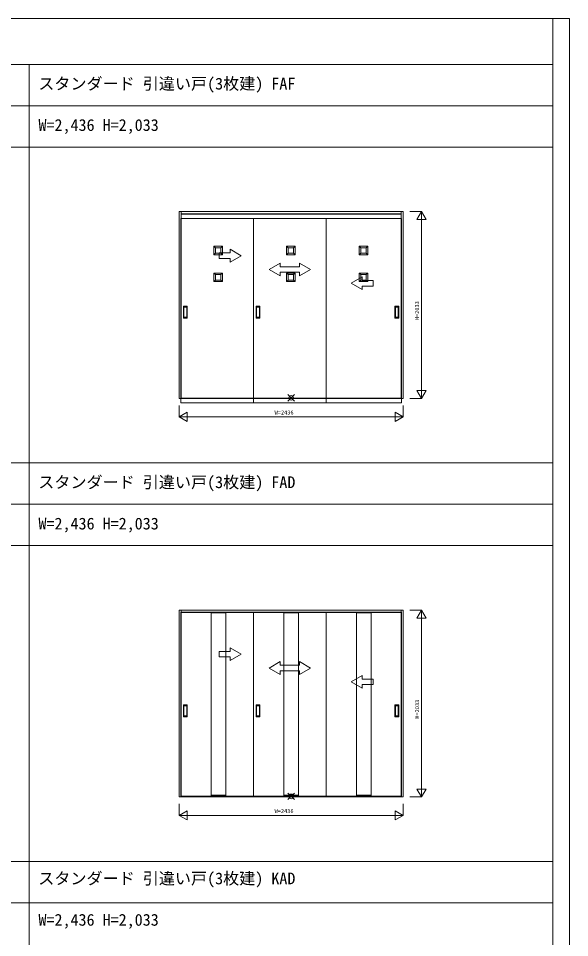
# Model space of a CAD drawing. Units: millimetres, scale not verified. Extents: x -14341 to 14341, y -10000 to 10000.
# Drawn here: x 8341 to 14341, y 1 to 10000 of the extents above; entities that cross this region are included whole.
import ezdxf
from ezdxf.enums import TextEntityAlignment as Align

# ---------------------------------------------------------------- set-up
doc = ezdxf.new("R2010")
doc.units = ezdxf.units.MM
doc.header["$LTSCALE"] = 50
doc.layers.add('0-0_0', color=7, linetype='Continuous')
for name, color, linetype, lineweight in [('0-1_YKK_F1', 7, 'Continuous', 18), ('0-2_YKK_IN', 1, 'Continuous', 18), ('0-3_YKK_A1', 4, 'Continuous', 18), ('0-4_YKK_N1', 2, 'Continuous', 18)]:
    doc.layers.add(name, color=color, linetype=linetype, lineweight=lineweight)
doc.styles.add('ＭＳ ゴシック', font='')
doc.styles.get('ＭＳ ゴシック').set_extended_font_data('MS Gothic')

msp = doc.modelspace()

# ---------------------------------------------------------------- linework, layer by layer
at = {"layer": '0-1_YKK_F1'}
for p, q in [((-14340.51, 10000), (14340.51, 10000)), ((14159.49, -10000), (14159.49, 10000)), ((14340.51, -10000), (14340.51, 10000)), ((-14340.51, 9500), (14159.49, 9500)), ((8459.49, -10000), (8459.49, 9500)), ((-14340.51, 9050), (14159.49, 9050)), ((-14340.51, 8600), (14159.49, 8600)), ((-14340.51, 5165), (14159.49, 5165)), ((-14340.51, 4715), (14159.49, 4715)), ((-14340.51, 4265), (14159.49, 4265)), ((-14340.51, 830), (14159.49, 830)), ((-14340.51, 380), (14159.49, 380))]:
    msp.add_line(p, q, dxfattribs=at)
at = {"layer": '0-2_YKK_IN'}
for p, q in [((11274.14, 5837.14), (11344.85, 5907.86)), ((11274.14, 5907.86), (11344.85, 5837.14)), ((11274.14, 1502.14), (11344.85, 1572.86)), ((11274.14, 1572.86), (11344.85, 1502.14))]:
    msp.add_line(p, q, dxfattribs=at)
for centre in [(11309.49, 5872.5), (11309.49, 1537.5)]:
    msp.add_circle(centre, 25, dxfattribs=at)
at = {"layer": '0-3_YKK_A1'}
for p, q in [((10111.49, 7899), (10111.49, 5866)), ((12507.49, 5866), (12507.49, 7899)), ((10107.99, 7821.66), (10930.99, 7821.66)), ((10107.99, 5817.66), (10107.99, 7821.66)), ((12507.49, 7875), (10111.49, 7875)), ((12507.49, 7872), (10111.49, 7872)), ((10898.99, 7821.66), (11719.99, 7821.66)), ((10898.99, 5817.66), (10898.99, 7821.66)), ((11689.99, 5817.66), (11689.99, 7821.66)), ((10469.99, 7521.66), (10469.99, 7429.66)), ((10561.99, 7521.66), (10469.99, 7521.66)), ((10485.99, 7505.66), (10469.99, 7521.66)), ((10485.99, 7505.66), (10485.99, 7445.66)), ((10545.99, 7505.66), (10485.99, 7505.66)), ((10545.99, 7505.66), (10561.99, 7521.66)), ((11259.99, 7521.66), (11259.99, 7429.66)), ((11351.99, 7521.66), (11259.99, 7521.66)), ((11275.99, 7505.66), (11259.99, 7521.66)), ((11275.99, 7505.66), (11275.99, 7445.66)), ((11335.99, 7505.66), (11275.99, 7505.66)), ((11335.99, 7505.66), (11351.99, 7521.66)), ((12050.99, 7521.66), (12050.99, 7429.66)), ((12142.99, 7521.66), (12050.99, 7521.66)), ((12066.99, 7505.66), (12050.99, 7521.66)), ((12066.99, 7505.66), (12066.99, 7445.66)), ((12126.99, 7505.66), (12066.99, 7505.66)), ((12126.99, 7505.66), (12142.99, 7521.66)), ((10485.99, 7445.66), (10469.99, 7429.66)), ((10545.99, 7445.66), (10561.99, 7429.66)), ((10766.99, 7419), (10646.99, 7488.28)), ((10646.99, 7449), (10646.99, 7488.28)), ((10766.99, 7419), (10646.99, 7349.72)), ((11275.99, 7445.66), (11259.99, 7429.66)), ((11335.99, 7445.66), (11351.99, 7429.66)), ((12066.99, 7445.66), (12050.99, 7429.66)), ((12126.99, 7445.66), (12142.99, 7429.66)), ((10646.99, 7349.72), (10646.99, 7389)), ((11068.99, 7269), (11188.99, 7338.28)), ((11188.99, 7338.28), (11188.99, 7299)), ((11188.99, 7299), (11398.99, 7299)), ((11398.99, 7338.28), (11398.99, 7299)), ((11518.99, 7269), (11398.99, 7338.28)), ((10469.99, 7229.66), (10469.99, 7137.66)), ((10561.99, 7229.66), (10469.99, 7229.66)), ((10485.99, 7213.66), (10469.99, 7229.66)), ((10485.99, 7213.66), (10485.99, 7153.66)), ((10545.99, 7213.66), (10485.99, 7213.66)), ((10545.99, 7213.66), (10561.99, 7229.66)), ((11068.99, 7269), (11188.99, 7199)), ((11188.99, 7239), (11188.99, 7199)), ((11398.99, 7239), (11188.99, 7239)), ((11259.99, 7229.66), (11259.99, 7137.66)), ((11351.99, 7229.66), (11259.99, 7229.66)), ((11275.99, 7213.66), (11259.99, 7229.66)), ((11275.99, 7213.66), (11275.99, 7153.66)), ((11335.99, 7213.66), (11275.99, 7213.66)), ((11335.99, 7213.66), (11351.99, 7229.66)), ((11518.99, 7269), (11398.99, 7199)), ((11398.99, 7239), (11398.99, 7199)), ((12050.99, 7229.66), (12050.99, 7137.66)), ((12142.99, 7229.66), (12050.99, 7229.66)), ((12066.99, 7213.66), (12050.99, 7229.66)), ((12066.99, 7213.66), (12066.99, 7153.66)), ((12126.99, 7213.66), (12066.99, 7213.66)), ((12126.99, 7213.66), (12142.99, 7229.66)), ((10485.99, 7153.66), (10469.99, 7137.66)), ((10545.99, 7153.66), (10561.99, 7137.66)), ((11275.99, 7153.66), (11259.99, 7137.66)), ((11335.99, 7153.66), (11351.99, 7137.66)), ((11962.99, 7119), (12082.99, 7188.28)), ((11962.99, 7119), (12082.99, 7049.72)), ((12066.99, 7153.66), (12050.99, 7137.66)), ((12082.99, 7149), (12082.99, 7188.28)), ((12126.99, 7153.66), (12142.99, 7137.66)), ((12082.99, 7049.72), (12082.99, 7089)), ((10136.99, 6739.5), (10136.99, 6867.5)), ((10177.99, 6868.5), (10137.99, 6868.5)), ((10142.99, 6749.5), (10142.99, 6857.5)), ((10143.99, 6858.5), (10171.99, 6858.5)), ((10172.99, 6857.5), (10172.99, 6749.5)), ((10178.99, 6739.5), (10178.99, 6867.5)), ((10927.99, 6739.5), (10927.99, 6867.5)), ((10968.99, 6868.5), (10928.99, 6868.5)), ((10933.99, 6749.5), (10933.99, 6857.5)), ((10934.99, 6858.5), (10962.99, 6858.5)), ((10963.99, 6857.5), (10963.99, 6749.5)), ((10969.99, 6739.5), (10969.99, 6867.5)), ((12439.99, 6739.5), (12439.99, 6867.5)), ((12440.99, 6868.5), (12480.99, 6868.5)), ((12445.99, 6857.5), (12445.99, 6749.5)), ((12474.99, 6858.5), (12446.99, 6858.5)), ((12475.99, 6749.5), (12475.99, 6857.5)), ((12481.99, 6739.5), (12481.99, 6867.5)), ((10177.99, 6738.5), (10137.99, 6738.5)), ((10171.99, 6748.5), (10143.99, 6748.5)), ((10968.99, 6738.5), (10928.99, 6738.5)), ((10962.99, 6748.5), (10934.99, 6748.5)), ((12440.99, 6738.5), (12480.99, 6738.5)), ((12446.99, 6748.5), (12474.99, 6748.5)), ((10930.99, 5817.66), (10107.99, 5817.66)), ((10111.49, 5870), (12507.49, 5870)), ((10111.49, 5866), (12507.49, 5866)), ((11719.99, 5817.66), (10898.99, 5817.66)), ((12510.99, 5817.66), (11689.99, 5817.66)), ((10111.49, 3564), (10111.49, 1531)), ((12507.49, 3540), (10111.49, 3540)), ((12507.49, 3537), (10111.49, 3537)), ((12507.49, 1531), (12507.49, 3564)), ((10766.99, 3084), (10646.99, 3153.28)), ((10646.99, 3114), (10646.99, 3153.28)), ((10766.99, 3084), (10646.99, 3014.72)), ((10646.99, 3014.72), (10646.99, 3054)), ((11068.99, 2934), (11188.99, 3003.28)), ((11188.99, 3003.28), (11188.99, 2964)), ((11398.99, 3003.28), (11398.99, 2964)), ((11518.99, 2934), (11398.99, 3003.28)), ((11068.99, 2934), (11188.99, 2864)), ((11188.99, 2964), (11398.99, 2964)), ((11188.99, 2904), (11188.99, 2864)), ((11398.99, 2904), (11188.99, 2904)), ((11518.99, 2934), (11398.99, 2864)), ((11398.99, 2904), (11398.99, 2864)), ((11962.99, 2784), (12082.99, 2853.28)), ((12082.99, 2814), (12082.99, 2853.28)), ((11962.99, 2784), (12082.99, 2714.72)), ((12082.99, 2714.72), (12082.99, 2754)), ((10136.99, 2404.5), (10136.99, 2532.5)), ((10177.99, 2533.5), (10137.99, 2533.5)), ((10142.99, 2414.5), (10142.99, 2522.5)), ((10143.99, 2523.5), (10171.99, 2523.5)), ((10172.99, 2522.5), (10172.99, 2414.5)), ((10178.99, 2404.5), (10178.99, 2532.5)), ((10927.99, 2404.5), (10927.99, 2532.5)), ((10968.99, 2533.5), (10928.99, 2533.5)), ((10933.99, 2414.5), (10933.99, 2522.5)), ((10934.99, 2523.5), (10962.99, 2523.5)), ((10963.99, 2522.5), (10963.99, 2414.5)), ((10969.99, 2404.5), (10969.99, 2532.5)), ((12439.99, 2404.5), (12439.99, 2532.5)), ((12440.99, 2533.5), (12480.99, 2533.5)), ((12445.99, 2522.5), (12445.99, 2414.5)), ((12474.99, 2523.5), (12446.99, 2523.5)), ((12475.99, 2414.5), (12475.99, 2522.5)), ((12481.99, 2404.5), (12481.99, 2532.5)), ((10177.99, 2403.5), (10137.99, 2403.5)), ((10171.99, 2413.5), (10143.99, 2413.5)), ((10968.99, 2403.5), (10928.99, 2403.5)), ((10962.99, 2413.5), (10934.99, 2413.5)), ((12440.99, 2403.5), (12480.99, 2403.5)), ((12446.99, 2413.5), (12474.99, 2413.5)), ((10111.49, 1535), (12507.49, 1535)), ((10111.49, 1531), (12507.49, 1531)), ((10599.49, 1549.5), (10439.49, 1549.5)), ((10439.49, 1539.5), (10599.49, 1539.5)), ((11389.49, 1549.5), (11229.49, 1549.5)), ((11229.49, 1539.5), (11389.49, 1539.5)), ((12180.49, 1549.5), (12020.49, 1549.5)), ((12020.49, 1539.5), (12180.49, 1539.5))]:
    msp.add_line(p, q, dxfattribs=at)
for points in [[(12507.49, 5866), (12527.49, 5866), (12527.49, 7899), (10091.49, 7899), (10091.49, 5866), (10111.49, 5866)], [(11689.99, 7821.66), (12510.99, 7821.66), (12510.99, 5817.66)], [(10469.99, 7429.66), (10561.99, 7429.66), (10561.99, 7521.66)], [(10485.99, 7445.66), (10545.99, 7445.66), (10545.99, 7505.66)], [(11259.99, 7429.66), (11351.99, 7429.66), (11351.99, 7521.66)], [(11275.99, 7445.66), (11335.99, 7445.66), (11335.99, 7505.66)], [(12050.99, 7429.66), (12142.99, 7429.66), (12142.99, 7521.66)], [(12066.99, 7445.66), (12126.99, 7445.66), (12126.99, 7505.66)], [(10646.99, 7449), (10526.99, 7449), (10526.99, 7389), (10646.99, 7389)], [(10469.99, 7137.66), (10561.99, 7137.66), (10561.99, 7229.66)], [(10485.99, 7153.66), (10545.99, 7153.66), (10545.99, 7213.66)], [(11259.99, 7137.66), (11351.99, 7137.66), (11351.99, 7229.66)], [(11275.99, 7153.66), (11335.99, 7153.66), (11335.99, 7213.66)], [(12050.99, 7137.66), (12142.99, 7137.66), (12142.99, 7229.66)], [(12066.99, 7153.66), (12126.99, 7153.66), (12126.99, 7213.66)], [(12082.99, 7149), (12202.99, 7149), (12202.99, 7089), (12082.99, 7089)], [(12507.49, 1531), (12527.49, 1531), (12527.49, 3564), (10091.49, 3564), (10091.49, 1531), (10111.49, 1531)], [(10930.99, 1539), (10599.49, 1539), (10599.49, 3543), (10930.99, 3543)], [(11719.99, 1539), (11389.49, 1539), (11389.49, 3543), (11719.99, 3543)], [(10646.99, 3114), (10526.99, 3114), (10526.99, 3054), (10646.99, 3054)], [(12082.99, 2814), (12202.99, 2814), (12202.99, 2754), (12082.99, 2754)]]:
    msp.add_lwpolyline(points, dxfattribs=at)
for points in [[(10107.99, 1539), (10439.49, 1539), (10439.49, 3543), (10107.99, 3543)], [(10439.49, 3542.5), (10599.49, 3542.5), (10599.49, 3532.5), (10439.49, 3532.5)], [(10439.49, 3542.5), (10599.49, 3542.5), (10599.49, 3532.5), (10439.49, 3532.5)], [(10898.99, 1539), (11229.49, 1539), (11229.49, 3543), (10898.99, 3543)], [(11229.49, 3542.5), (11389.49, 3542.5), (11389.49, 3532.5), (11229.49, 3532.5)], [(11229.49, 3542.5), (11389.49, 3542.5), (11389.49, 3532.5), (11229.49, 3532.5)], [(11689.99, 1539), (12020.49, 1539), (12020.49, 3543), (11689.99, 3543)], [(12020.49, 3542.5), (12180.49, 3542.5), (12180.49, 3532.5), (12020.49, 3532.5)], [(12020.49, 3542.5), (12180.49, 3542.5), (12180.49, 3532.5), (12020.49, 3532.5)], [(12510.99, 1539), (12180.49, 1539), (12180.49, 3543), (12510.99, 3543)]]:
    msp.add_lwpolyline(points, close=True, dxfattribs=at)
for centre, start, end in [((10137.99, 6867.5), 90, 180), ((10143.99, 6857.5), 90, 180), ((10171.99, 6857.5), 0, 90), ((10177.99, 6867.5), 0, 90), ((10928.99, 6867.5), 90, 180), ((10934.99, 6857.5), 90, 180), ((10962.99, 6857.5), 0, 90), ((10968.99, 6867.5), 0, 90), ((12440.99, 6867.5), 90, 180), ((12446.99, 6857.5), 90, 180), ((12474.99, 6857.5), 360, 90), ((12480.99, 6867.5), 0, 90), ((10137.99, 6739.5), 180, 270), ((10143.99, 6749.5), 180, 270), ((10171.99, 6749.5), 270, 0), ((10177.99, 6739.5), 270, 0), ((10928.99, 6739.5), 180, 270), ((10934.99, 6749.5), 180, 270), ((10962.99, 6749.5), 270, 0), ((10968.99, 6739.5), 270, 0), ((12440.99, 6739.5), 180, 270), ((12446.99, 6749.5), 180, 270), ((12474.99, 6749.5), 270, 360), ((12480.99, 6739.5), 270, 0), ((10137.99, 2532.5), 90, 180), ((10143.99, 2522.5), 90, 180), ((10171.99, 2522.5), 0, 90), ((10177.99, 2532.5), 0, 90), ((10928.99, 2532.5), 90, 180), ((10934.99, 2522.5), 90, 180), ((10962.99, 2522.5), 0, 90), ((10968.99, 2532.5), 0, 90), ((12440.99, 2532.5), 90, 180), ((12446.99, 2522.5), 90, 180), ((12474.99, 2522.5), 360, 90), ((12480.99, 2532.5), 0, 90), ((10137.99, 2404.5), 180, 270), ((10143.99, 2414.5), 180, 270), ((10171.99, 2414.5), 270, 0), ((10177.99, 2404.5), 270, 0), ((10928.99, 2404.5), 180, 270), ((10934.99, 2414.5), 180, 270), ((10962.99, 2414.5), 270, 0), ((10968.99, 2404.5), 270, 0), ((12440.99, 2404.5), 180, 270), ((12446.99, 2414.5), 180, 270), ((12474.99, 2414.5), 270, 360), ((12480.99, 2404.5), 270, 0)]:
    msp.add_arc(centre, 1, start, end, dxfattribs=at)
at = {"layer": '0-4_YKK_N1'}
for p, q in [((12602.49, 7899), (12727.49, 7899)), ((12727.49, 7899), (12727.49, 5866)), ((12677.49, 7812.4), (12777.49, 7812.4)), ((12677.49, 5952.6), (12777.49, 5952.6)), ((12602.49, 5866), (12727.49, 5866)), ((10091.49, 5666), (10178.09, 5716)), ((10178.09, 5716), (10178.09, 5616)), ((12440.89, 5716), (12527.49, 5666)), ((12527.49, 5791), (12527.49, 5666)), ((10091.49, 5666), (10178.09, 5616)), ((12602.49, 3564), (12727.49, 3564)), ((12727.49, 3564), (12727.49, 1531)), ((12677.49, 3477.4), (12777.49, 3477.4)), ((12677.49, 1617.6), (12777.49, 1617.6)), ((12602.49, 1531), (12727.49, 1531)), ((12527.49, 1456), (12527.49, 1331)), ((10091.49, 1331), (10178.09, 1381)), ((10091.49, 1331), (10178.09, 1281)), ((10178.09, 1381), (10178.09, 1281)), ((12440.89, 1381), (12527.49, 1331))]:
    msp.add_line(p, q, dxfattribs=at)
for points in [[(12677.49, 7812.4), (12727.49, 7899), (12777.49, 7812.4)], [(12677.49, 5952.6), (12727.49, 5866), (12777.49, 5952.6)], [(10091.49, 5791), (10091.49, 5666), (12527.49, 5666)], [(12440.89, 5716), (12440.89, 5616), (12527.49, 5666)], [(12677.49, 3477.4), (12727.49, 3564), (12777.49, 3477.4)], [(12677.49, 1617.6), (12727.49, 1531), (12777.49, 1617.6)], [(10091.49, 1456), (10091.49, 1331), (12527.49, 1331)], [(12440.89, 1381), (12440.89, 1281), (12527.49, 1331)]]:
    msp.add_lwpolyline(points, dxfattribs=at)

# ---------------------------------------------------------------- texts
at = {"layer": '0-0_0', "style": 'ＭＳ ゴシック'}
for s, p in [('スタンダード 引違い戸(3枚建) FAF', (8557.49, 9187.5)), ('W=2,436 H=2,033', (8559.49, 8737.5)), ('スタンダード 引違い戸(3枚建) FAD', (8557.49, 4852.5)), ('W=2,436 H=2,033', (8559.49, 4402.5)), ('スタンダード 引違い戸(3枚建) KAD', (8557.49, 542.54)), ('W=2,436 H=2,033', (8559.49, 92.54))]:
    msp.add_text(s, height=128.3, dxfattribs=at).set_placement(p, align=Align.BOTTOM_LEFT)
at = {"layer": '0-4_YKK_N1', "color": 7, "style": 'ＭＳ ゴシック'}
for p in [(12715.49, 6717.5), (12715.49, 2382.5)]:
    msp.add_text('H=2033', height=43.99, rotation=90, dxfattribs=at).set_placement(p, align=Align.BOTTOM_LEFT)
for p in [(11129.49, 5678), (11129.49, 1343)]:
    msp.add_text('W=2436', height=43.99, dxfattribs=at).set_placement(p, align=Align.BOTTOM_LEFT)

doc.saveas('drawing.dxf')
